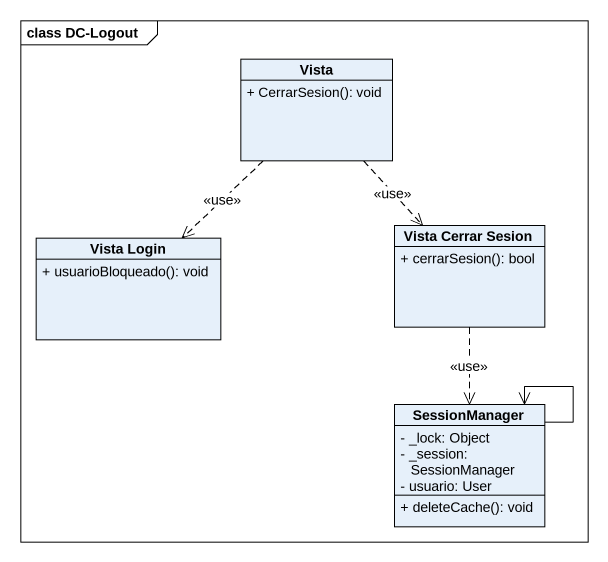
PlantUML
@startuml
mainframe class DC-Logout
hide circle
hide empty members
skinparam classAttributeIconSize 0
class Vista {
  + CerrarSesion(): void
}
class "Vista Login" as Vista_Login {
  + usuarioBloqueado(): void
}
class "Vista Cerrar Sesion" as Vista_Cerrar_Sesion {
  + cerrarSesion(): bool
}
class SessionManager {
  - _lock: Object
  - _session: SessionManager
  - usuario: User
  + deleteCache(): void
}
Vista ..> Vista_Login : <<use>>
Vista ..> Vista_Cerrar_Sesion : <<use>>
Vista_Cerrar_Sesion ..> SessionManager : <<use>>
SessionManager --> SessionManager
@enduml
